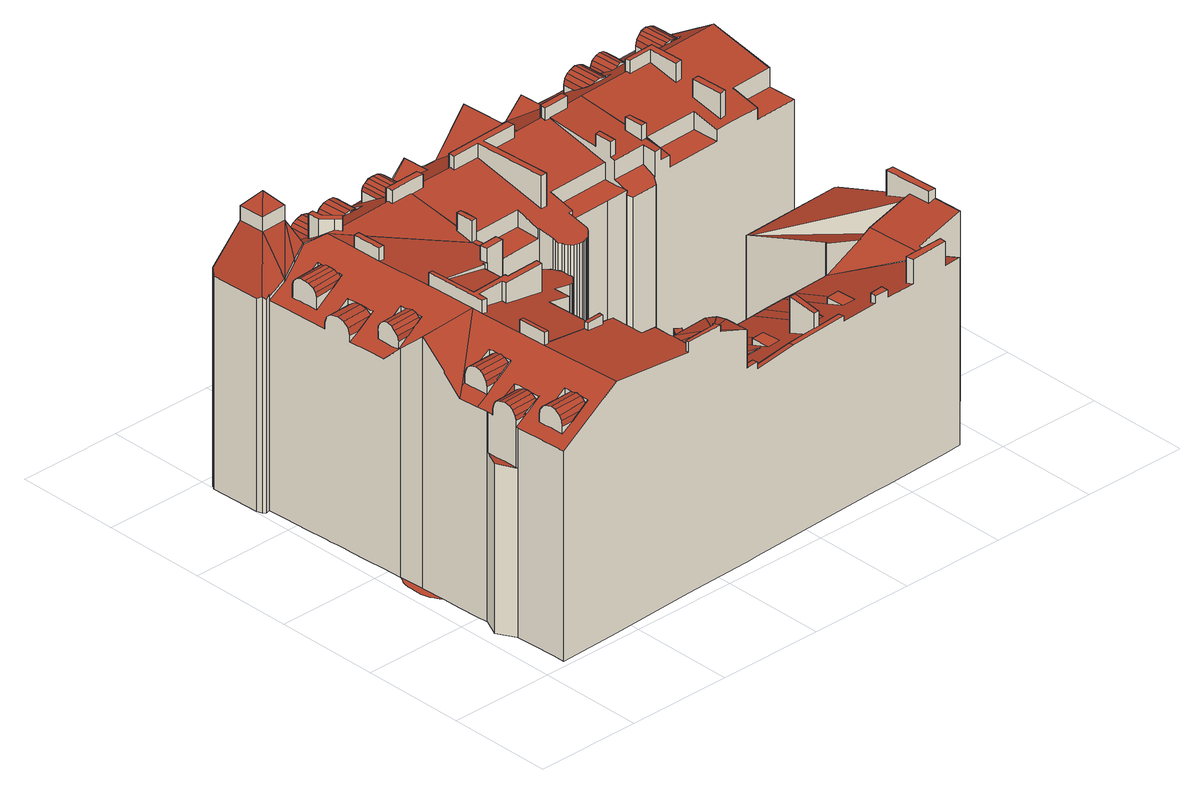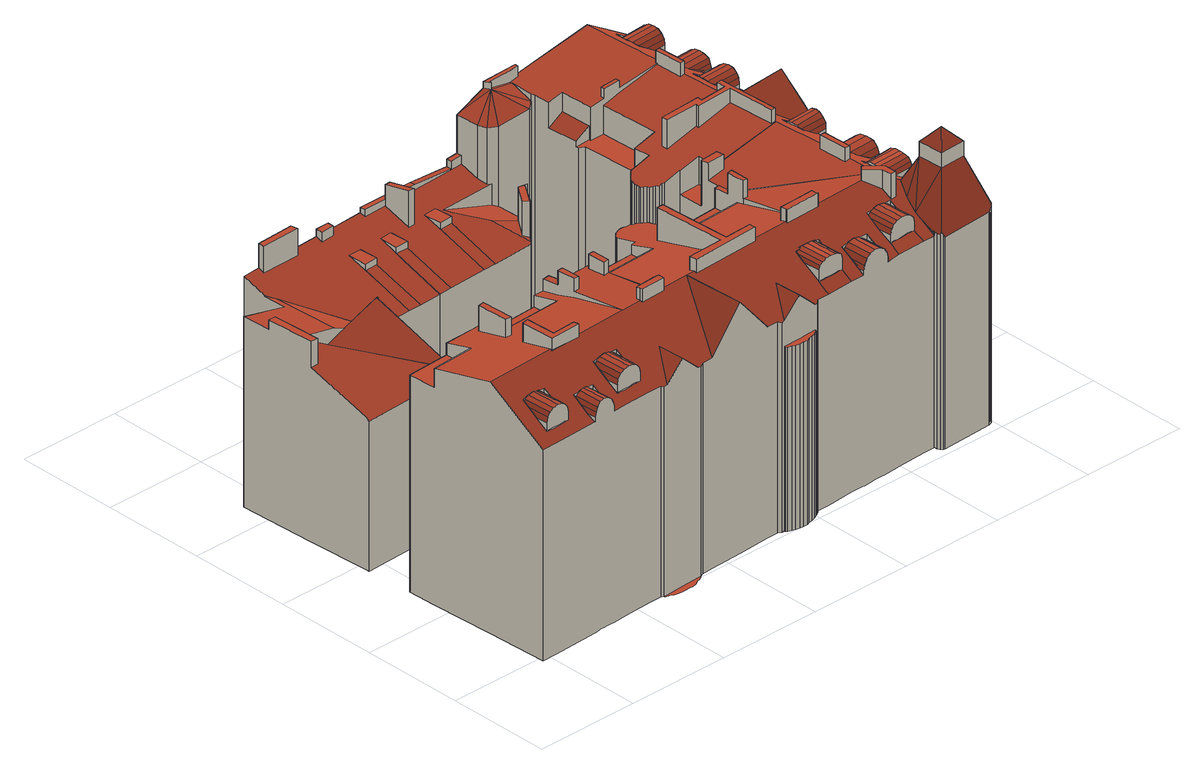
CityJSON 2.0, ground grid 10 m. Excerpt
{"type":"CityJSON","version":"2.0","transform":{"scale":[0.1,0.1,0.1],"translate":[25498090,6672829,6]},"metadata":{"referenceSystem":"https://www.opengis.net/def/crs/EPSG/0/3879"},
"CityObjects":{
"building1":{"type":"Building","attributes":{"dateOfConstruction":"1911-01-01","measuredHeight":27.9,"class":"Asuinkerrostalot","function":"Muut kerrostalot","usage":"Asuinrakennus","roofType":"2110;1000;3900;2100;3500;9993","storeysAboveGround":6},"address":[{"Country":"Finland","Locality":"Helsinki","ThoroughfareNumber":"7","ThoroughfareName":"Katajanokankatu","PostCode":"00160"}],"geometry":[{"type":"MultiSurface","lod":"2","boundaries":[[[0,1,2]],[[3,4,5]],[[6,7,8]],[[9,10,11]],[[12,13,14,15,16,17,18]],[[15,19,20,21,22,23,24,16]],[[25,26,27,28,14,13]],[[29,30,31,32,33,34,35,36,37,38,39,40,41,42,43]],[[44,45,46,47,48,49,50,51,52,53,54,55]],[[56,57,58,59,60]],[[61,62,57,56]],[[63,64,62,61]],[[65,66,64,63]],[[67,68,66,65]],[[69,70,71,68,67]],[[72,73,74,75,76]],[[11,10,77]],[[78,11,77]],[[79,80,81,82,74,73]],[[9,11,78]],[[28,83,14]],[[84,85,86,87,88,89,90,91,92,93,82,81]],[[94,95,96,97,98]],[[99,100,95,94]],[[101,102,103,100,99]],[[104,105,102,101]],[[106,107,105,104]],[[108,109,110,111,112]],[[113,114,115,107,106]],[[116,117,109,108]],[[118,119,117,116]],[[120,121,114,113]],[[122,123,124,121,120]],[[125,126,119,118]],[[127,128,126,125]],[[129,130,128,127]],[[131,132,130,129]],[[133,134,135,132,131]],[[136,137,138,139,140]],[[141,142,137,136]],[[143,144,145,142,141]],[[146,147,144,143]],[[148,149,147,146]],[[150,151,152,149,148]],[[153,154,151,150]],[[155,156,157,154,153]],[[158,83,28]],[[159,160,161,162,163]],[[164,165,160,159]],[[166,167,165,164]],[[168,169,170,167,166]],[[171,172,173,169,168]],[[174,175,172,171]],[[176,177,175,174]],[[178,179,180,177,176]],[[181,182,183,184,185]],[[186,187,182,181]],[[188,189,187,186]],[[190,191,192,189,188]],[[193,194,195,191,190]],[[196,197,194,193]],[[198,199,197,196]],[[200,201,202,199,198]],[[203,83,158]],[[204,205,206,207,208,209,20,19]],[[83,204,19]],[[210,211,204,83]],[[203,210,83]],[[212,213,214,215,216,217,218,219,220,221,222,223,224,225,226,227,228,229,230,231,232,233,234,235,236,237,5,4,238,239,240,241,242,243,244,245,246,247,248,6,8,249,250,251,252,253,254,255,256,257,258,259,260,261,262,263,264,265,266,267,268,269,270,271,272,273,274,275,276,277,278,279,204,211,210,203]],[[280,281,282,283,284,285,286]],[[287,288,289,290,291,219,218,292,213,212]],[[293,256,294,295,296]],[[297,298,299,300,301,302,303,304,305,306,307,308,309,212]],[[310,311,312,313]],[[277,314,315,316,317,318,319,320,263,262,278]],[[276,321,322,323,324]],[[325,326,327,328,329,330,331,332,333,334,335,336,337,338,339,340,341,342,343,344,345,346,347,348,349,350,351,352,353,354,355,356,357,358,359,360,361,362,363,364,365,366,367,368,369,301]],[[370,371,372,373,374,375,376,377,378,379,380,381,382]],[[322,383,384,323]],[[383,272,385,386,384]],[[387,388,389,390,391]],[[392,393,394,395,396,397,398,399,400,401,402,403,404,405,406,407,408,409,410]],[[385,411,412,386]],[[411,413,414,412]],[[413,268,415,416,414]],[[415,417,418,416]],[[417,419,264,420,418]],[[260,421,422,423,424]],[[422,293,296,423]],[[294,425,426,295]],[[427,428,429,430]],[[425,431,432,426]],[[431,252,433,434,432]],[[433,435,436,434]],[[437,438,439,440,441,442,443]],[[444,445,446,447,448,449]],[[435,450,8,7,436]],[[451,452,453,454,455,456,457,458,459]],[[460,461,462,463]],[[247,464,465,466,467,468,469,470,237,236,248]],[[246,471,472,473,474]],[[472,243,475,473]],[[476,477,478,479]],[[480,481,482,483,484]],[[308,307,485,486,309]],[[243,487,488,475]],[[489,490,491,492,493,494,495,496,497,498,499,500,501,502,503,504,505,506,507,508,509,510,511,512,513,514,515,516,517,518,519,520,227,226,521,522,523,524,525,526,223,222,527,290]],[[528,529,530,531,532]],[[487,533,534,488]],[[535,536,537,538,539,540]],[[533,541,542,534]],[[541,239,543,542]],[[544,545,546]],[[396,544,546]],[[395,547,544,396]],[[239,548,549,543]],[[548,3,5,550,549]],[[544,551,545]],[[552,553,554,555,556,557,558,559,560,561,562,563,564,565,566]],[[232,567,233]],[[568,569,551,544]],[[570,568,544]],[[571,572,573,570,544]],[[574,571,544]],[[575,576,577,578,579,580,581,582,583,584]],[[232,231,567]],[[585,586,587,588,589]],[[590,591,592,593,594,595,596]],[[597,598,599,600]],[[601,602,603]],[[604,605,606,607,608,609,610,611,612,613,614,615,616,617,618,619,620,621,622,623,1,0,624,625,626,627,628,629,630,631,632,633,598,597,634,635,636,637,638,639,640,641,642,643,644,594,593,592,645]],[[594,644,646,647,595]],[[648,649,650,651]],[[652,653,654,655]],[[227,656,228]],[[657,658,659,660,661,662,663,664,665]],[[641,638,637,642]],[[227,666,656]],[[640,639,667,668]],[[653,669,670,671,672,654]],[[673,674,675,676]],[[677,678,679,680,681,682,683]],[[684,685,686,687,688,689,690,691,692,693,694,695,696,697,698,699]],[[700,701,702,703,704]],[[705,706,707,708,709,710,711,661,712,713]],[[601,603,714]],[[635,633,632,636]],[[715,716,717,718]],[[630,627,626,631]],[[629,628,719,720]],[[721,722,723,724]],[[725,726,727,728]],[[729,730,731,732,733]],[[731,734,735,732]],[[734,736,737,738,735]],[[737,739,740,738]],[[739,741,742,740]],[[741,743,744,745,742]],[[744,746,747,745]],[[748,749,750,751,752,753,754,755]],[[746,756,757,758,747]],[[759,760,761,762,763,764,765,766,767]],[[768,769,762,625]],[[770,771,772,773]],[[774,775,776,777,778]],[[776,779,780,777]],[[779,781,782,783,780]],[[782,784,785,783]],[[786,787,788,789]],[[784,790,791,785]],[[790,792,793,794,791]],[[793,795,796,794]],[[795,797,798,799,796]],[[768,0,2,800,801,802,803,804,805,769]],[[806,807,808,809,810]],[[808,811,812,809]],[[813,814,815,816]],[[811,817,818,819,812]],[[818,820,821,819]],[[820,822,823,821]],[[822,824,825,826,823]],[[825,827,828,826]],[[827,829,830,831,828]],[[832,833,834,835,836]],[[837,838,839,840]],[[841,842,843,844]],[[845,846,847,848]],[[849,850,851]],[[852,18,17,853]],[[854,13,12,855]],[[855,12,18,852]],[[856,24,23,857]],[[857,23,22,858]],[[858,22,21,859]],[[860,28,27,861]],[[862,26,25,863]],[[863,25,13,854]],[[864,865,157,866]],[[138,867,868]],[[70,869,71]],[[58,870,59]],[[123,871,124]],[[96,872,873]],[[874,44,55,875]],[[876,60,59]],[[70,69,877]],[[36,73,72,37]],[[15,77,10,19,878]],[[14,78,77,15]],[[83,9,78,14]],[[879,98,97]],[[179,880,180]],[[161,881,162]],[[201,882,202]],[[183,883,184]],[[44,884,885,45]],[[886,887,888]],[[109,889,890]],[[891,112,111]],[[123,122,892]],[[134,133,885]],[[893,140,139]],[[156,155,894]],[[895,158,28,860]],[[93,163,162]],[[179,178,85]],[[19,10,9,83]],[[896,185,184]],[[201,200,897]],[[898,203,158,895]],[[899,209,208,900]],[[900,208,207,901]],[[279,206,205]],[[276,275,321]],[[419,265,264]],[[902,259,903]],[[450,249,904]],[[246,245,471]],[[905,235,234,844]],[[846,230,229,906]],[[212,203,898]],[[215,286,285,216]],[[216,285,284,217]],[[217,284,283,218]],[[218,283,282,292]],[[292,282,281,213]],[[213,281,280,214]],[[214,280,286,215]],[[290,289,489]],[[212,309,287]],[[448,304,303,449]],[[369,302,301]],[[297,313,312,298]],[[298,312,311,299]],[[299,311,310,300]],[[300,310,313,297]],[[276,324,277]],[[445,368,367,446]],[[907,366,365,908]],[[908,365,364,909]],[[909,364,363,910]],[[910,363,362,911]],[[911,362,361,912]],[[912,361,360,913]],[[913,360,359,914]],[[914,359,358,915]],[[915,358,357,916]],[[916,357,356,917]],[[917,356,355,918]],[[918,355,354,919]],[[919,354,353,920]],[[920,353,352,921]],[[921,352,351,922]],[[922,351,350,923]],[[923,350,349,924]],[[924,349,348,925]],[[925,348,347,926]],[[926,347,346,927]],[[927,346,345,928]],[[458,344,343,459]],[[459,343,342,451]],[[325,382,381,326]],[[326,381,380,327]],[[327,380,379,328]],[[328,379,378,329]],[[329,378,377,330]],[[330,377,376,331]],[[331,376,375,332]],[[332,375,374,333]],[[333,374,373,334]],[[334,373,372,335]],[[335,372,371,336]],[[337,391,390,338]],[[409,388,387,410]],[[410,387,391,337]],[[476,400,399,477]],[[840,398,397,546,837]],[[546,397,396]],[[263,420,264]],[[260,424,261]],[[404,429,428,405]],[[405,428,427,406]],[[406,427,430,407]],[[252,431,253]],[[220,443,442,221]],[[221,442,441,222]],[[222,441,440,527]],[[929,456,455,930]],[[305,463,462,306]],[[447,461,460,304,448]],[[304,460,463,305]],[[246,474,247]],[[453,479,478,454]],[[288,484,483,289]],[[486,481,480,309]],[[664,516,515,665]],[[665,515,514,657]],[[931,513,512,932]],[[932,512,511,933]],[[933,511,510,934]],[[934,510,509,935]],[[935,509,508,936]],[[936,508,507,937]],[[937,507,506,938]],[[938,506,505,939]],[[939,505,504,940]],[[940,504,503,941]],[[941,503,502,942]],[[942,502,501,943]],[[943,501,500,944]],[[944,500,499,945]],[[945,499,498,946]],[[946,498,497,947]],[[947,497,496,948]],[[948,496,495,949]],[[949,495,494,950]],[[950,494,493,951]],[[530,492,491,531]],[[531,491,490,532]],[[547,538,537,544]],[[544,537,536,574]],[[393,535,540,394]],[[837,546,545,838]],[[237,550,5]],[[842,566,565,952]],[[952,565,564,953]],[[953,564,563,954]],[[954,563,562,955]],[[955,562,561,956]],[[956,561,560,957]],[[957,560,559,958]],[[958,559,558,959]],[[959,558,557,960]],[[960,557,556,961]],[[961,556,555,848]],[[848,555,554,845]],[[841,552,566,842]],[[604,568,570,605]],[[224,584,583,225]],[[521,581,580,522]],[[522,580,579,523]],[[523,579,578,524]],[[524,578,577,525]],[[525,577,576,526]],[[962,596,589,588,963]],[[646,587,586,647]],[[647,586,585,595]],[[595,585,589,596]],[[591,645,592]],[[655,650,649,652]],[[661,660,712]],[[641,668,667,638]],[[964,965,966,967]],[[968,969,970,971]],[[972,973,730,974]],[[756,975,757]],[[774,976,775]],[[797,977,798]],[[806,978,807]],[[829,979,830]],[[612,671,670,613]],[[613,670,669,614]],[[610,676,675,611]],[[611,675,674,671,612]],[[671,674,673,672]],[[609,672,673,676,610]],[[980,683,682,981]],[[981,682,681,697]],[[697,681,680,698]],[[519,678,677,520]],[[520,677,683,980]],[[709,690,689,710]],[[710,689,688,711]],[[684,704,703,685]],[[685,703,702,686]],[[686,702,701,687]],[[982,708,707,983]],[[983,707,706,984]],[[984,706,705,849]],[[849,705,713,850]],[[635,600,599,633]],[[694,718,717,695]],[[692,716,715,693]],[[693,715,718,694]],[[815,985,986,816]],[[816,986,987,813]],[[722,988,989,723]],[[723,989,990,724]],[[724,990,991,721]],[[630,720,719,627]],[[616,728,727,617]],[[617,727,726,618]],[[615,725,728,616]],[[729,733,992]],[[993,755,754,994]],[[995,752,751,996]],[[996,751,750,997]],[[997,750,749,998]],[[999,758,757]],[[762,761,625]],[[1000,625,761,760,1001]],[[1001,760,759,1002]],[[620,773,772,621]],[[621,772,771,622]],[[619,770,773,620]],[[774,778,1003]],[[1004,789,788,1005]],[[1005,788,787,1006]],[[1006,787,786,1007]],[[1007,786,789,1004]],[[1008,799,798]],[[1009,801,800,1010]],[[806,810,1011]],[[1012,831,830]],[[1013,836,835,1014]],[[802,834,833,803]],[[1015,1016,1017,1018]],[[1010,1019,1020,1021,1022,1023,1024,1025,1026,1027,1028,1029,1030,1031,1032,1033,1034,1035,874,875,1036,1037,1038,1039,35,34,33,32,31,30,29,43,42,41,40,39,38,37,1040,1041,1042,1043,1044,1045,1046,1047,1048,1049,1050,862,863,854,855,852,853,1051,856,857,858,859,1052,899,900,901,1053,1054,1055,1056,1057,1058,1059,1060,1061,1062,1063,1064,1065,1066,905,844,843,842,952,953,954,955,956,957,958,959,960,961,848,847,846,906,1067,1068,1069,964,967,1070,1071,1072,1073,1074,1075,1076,1077,1078,1079,1080,1081,1082,1083,968,971,1084,1085,1086,1087,1088,1089,1090,1091,1092,1093,1094,1095,1096,1097,1098,1099,1100,1101,1102,1103,1104,1105,1106,1107,982,983,984,849,851,1108,931,932,933,934,935,936,937,938,939,940,941,942,943,944,945,946,947,948,949,950,951,1109,1110,1111,1112,1113,1114,907,908,909,910,911,912,913,914,915,916,917,918,919,920,921,922,923,924,925,926,927,928,1115,1116,929,930,1117,1118,840,839,838,1119,962,963,1120,1121,1122,1123,1124,1125,1126,1127,1001,1002,1128,1015,1018,1129,1130,1131,1009]],[[880,1132,1133,172,173,172,175,177,180]],[[160,165,167,170,167,1134,1135,881,161]],[[882,1136,1137,194,195,194,197,199,202]],[[182,187,189,192,189,1138,1139,883,183]],[[109,117,119,126,128,130,132,135,888,887,1140,1141,1142,126,1143,1144,1145,889,110]],[[107,115,1146,1147,1148,103,102,105]],[[1149,1150,1151,743,741,739,737,736]],[[1152,1153,1154,1155,1156,1157,1158,892,122,120,113,106,104,101,99,94,98,879]],[[149,152,1159,1160,145,144,147]],[[1161,1162,1163,1164,1165,1166,894,155,153,150,148,146,143,141,136,140,893]],[[92,91,90,89,88,87,86,85,178,176,174,171,168,166,164,159,163,93]],[[1167,1168,1169,1170,1171,1172,1173,897,200,198,196,193,190,188,186,181,185,896]],[[234,233,567,231,230,846,845,554,553,552,841,844]],[[408,407,430,429,404,403,402,452,451,342,341,340,339]],[[324,323,384,386,412,414,416,418,420,263,320,1174,1175,318,1176,1177,1178,314,277]],[[487,1179,541,1180,541,533,487,1181]],[[474,473,475,488,534,542,543,549,550,237,470,1182,1183,1184,1185,1186,1187,464,247]],[[643,642,637,636,632,1126,1125,1124,1123,1122]],[[229,228,656,666,965,964,1069,1068,1067,906]],[[966,714,603,602,969,968,1188,1189,1190,967]],[[753,752,995,1191,1192,994,754]],[[733,732,735,738,740,742,745,747,758,999,1193,1194,1195,1196,1197,1198,1199,1200,992]],[[1201,1202,1203,792,790,784,782,781]],[[970,1204,1205,1003,778,777,780,783,785,791,794,796,799,1008,1206,1207,1208,1097,1096,1095,1094,1093,1092,1091,1090,1089,1088,1087,1086,1085,1084,971]],[[1209,1210,1211,822,1212,822,820,818,1213]],[[810,809,812,819,821,823,826,828,831,1012,1214,1215,1216,1217,1218,1219,1220,1221,1011]],[[709,708,982,1107,1106,1105,1104,1103,1102,1101,1100,814,813,987,1222,1223,988,722,721,991,1224,691,690]],[[663,662,661,711,688,687,701,700,704,684,699,518,517,516,664]],[[1033,1032,1031,1030,1029,1028,1027,1026,1025,1024,1023,1022,1021,1020,623,622,771,770,619,618,726,725,615,614,669,653,652,649,648,572,571,574,536,535,393,392,1225]],[[207,206,279,278,262,261,424,423,296,295,426,432,434,436,7,6,248,236,235,905,1066,1065,1064,1063,1062,1061,1060,1059,1058,1057,1056,1055,1054,1053,901]],[[461,447,446,367,366,907,1114,1113,1112,1111,307,306,462]],[[344,458,457,456,929,1116,1115,928,345]],[[53,52,51,50,49,48,47,46,45,885,133,131,129,127,125,118,116,108,112,891,1226,54]],[[35,1039,1038,1037,1227,84,81,80,79,73,36]],[[1050,1049,1048,1047,1046,1045,1044,1043,1042,1041,1040,37,72,76,1228,877,69,67,65,63,61,56,60,876,1229,1230,861,27,26,862]],[[1230,1229,876,59,870,1231,1232,64,1233,1234,869,70,877,1228,76,75,74,325,301,300,297,212,898,895,860,861],[97,872,1235,100,103,1148,1147,1146,115,114,1236,871,123,892,1158,1157,1156,1155,1154,1153,1152,879],[139,867,1237,1238,145,1160,1159,152,1239,865,156,894,1166,1165,1164,1163,1162,1161,893]],[[1227,1226,891,111,889,1145,1144,1143,126,1142,1141,1140,887,134,885,884,1240,1241,1225,392,410,337,336,74,82,93,162,881,1135,1134,167,170,1242,173,172,1133,1132,880,179,85,84],[184,883,1139,1138,189,192,1243,195,194,1137,1136,882,201,897,1173,1172,1171,1170,1169,1168,1167,896]],[[398,840,1118,1117,930,455,454,478,477,399]],[[255,254,1244,431,425,294,256]],[[482,481,486,485,529,528,532,490,489,289,483]],[[1111,1110,1109,951,493,492,530,529,485,307]],[[520,980,981,697,696,1245,993,1192,1191,1246,1208,1207,1206,1008,798,977,1247,1248,792,1203,1202,1201,781,1249,1250,976,774,1003,1205,1204,970,969,602,601,714,966,965,666,227],[1200,1251,1252,1253,1254,1255,1193,999,757,975,1256,1257,743,1151,1150,1149,736,1258,1259,973,729,992],[1221,1260,1261,1262,1263,1264,1214,1012,830,979,1265,1266,824,1267,1210,1209,817,1268,1269,978,806,1011]],[[1190,1189,1188,968,1083,1082,1081,1080,1079,1078,1077,1076,1075,1074,1073,1072,1071,1070,967]],[[767,1270,1271,1272,1273,1013,1014,1274,1017,1016]],[[865,1239,152,151,154,157]],[[137,142,145,1238,1237,867,138]],[[869,1234,1233,64,66,68,71]],[[57,62,64,1232,1231,870,58]],[[871,1236,114,115,114,121,124]],[[95,100,103,100,1235,872,96]],[[1035,1034,1033,1225,1241,1240,884,44,874]],[[275,274,273,272,383,322,321]],[[267,266,265,419,417,415,268]],[[903,259,258,257,256,293,422,421]],[[251,250,249,450,435,433,252]],[[588,587,646,644,643,1122,1121,1120,963]],[[632,631,626,625,1000,1275,1276,1126]],[[651,650,655,654,672,609,608,607,606]],[[973,1259,1258,736,734,731,730]],[[1257,1256,975,756,746,744,743]],[[976,1250,1249,781,779,776,775]],[[1248,1247,977,797,795,793,792]],[[978,1269,1268,817,811,808,807]],[[1266,1265,979,829,827,825,824]],[[985,815,814,1100,1099,1098,1097,1208,1246]],[[716,692,691,1224,1277,1278,696,695,717]],[[834,802,801,1009,1131,1130,1129,1018,1017,1274,1014,835]],[[766,765,764,1272,1271,1270,767]],[[1128,1002,759,767,1016,1015]],[[769,805,804,1279,1273,1272,764,763,762]],[[1273,1279,803,833,832,836,1013]],[[624,0,768,625]],[[1245,998,749,748,755,993]],[[630,629,720,630,631]],[[628,627,626,627,719]],[[635,634,600,635,636]],[[598,633,632,633,599]],[[519,518,699,698,680,679,678]],[[641,640,668,641,642]],[[639,638,637,638,667]],[[851,850,713,712,660,659,658]],[[1020,1019,1010,800,2,1,623]],[[223,526,576,575,584,224]],[[582,581,521,226,225,583]],[[573,572,648,651,606,605,570]],[[569,568,604,645,591,590,551]],[[1119,551,590,596,962]],[[545,551,1119,838]],[[540,539,538,547,395,394]],[[931,1108,851,658,657,514,513]],[[309,308,309,480,484,288,287]],[[219,291,438,437,443,220]],[[291,290,1280,527,440,439,438]],[[1281,413,411,385]],[[401,400,476,479,453,452,402]],[[389,388,409,408,339,338,390]],[[74,336,371,370,382,325]],[[302,369,368,445,444,449,303]],[[238,4,3,548,239]],[[245,244,243,472,471]],[[195,1243,192,191]],[[173,1242,170,169]],[[55,54,1226,1227,1037,1036,875]],[[209,899,1052,859,21,20]],[[17,16,24,856,1051,853]],[[1276,1275,1000,1001,1127,1126]],[[1278,1277,1224,991,990,989,988,1223,1222,987,986,985,1246,1191,995,996,997,998,1245,696],[1005,1006,1007,1004]]],"semantics":{"surfaces":[{"type":"WallSurface"},{"type":"RoofSurface"},{"type":"GroundSurface"}],"values":[0,0,0,1,1,1,1,1,1,1,1,1,1,1,1,1,1,1,1,1,1,1,1,1,1,1,1,1,1,1,1,1,1,1,1,1,1,1,1,1,1,1,1,1,1,1,1,1,1,1,1,1,1,1,1,1,1,1,1,1,1,1,1,1,1,1,1,1,1,1,1,1,1,1,1,1,1,1,1,1,1,1,1,1,1,1,1,1,1,1,1,1,1,1,1,1,1,1,1,1,1,1,1,1,1,1,1,1,1,1,1,1,1,1,1,1,1,1,1,1,1,1,1,1,1,1,1,1,1,1,1,1,1,1,1,1,1,1,1,1,1,1,1,1,1,1,1,1,1,1,1,1,1,1,1,1,1,1,1,1,1,1,1,1,1,1,1,1,1,1,1,1,1,1,1,1,1,1,1,1,1,1,1,1,1,1,1,1,0,0,0,0,0,0,0,0,0,0,0,0,0,0,0,0,0,0,0,0,0,0,0,0,0,0,0,0,0,1,0,0,0,0,0,0,0,0,0,0,0,0,0,0,0,0,0,0,0,0,0,0,0,0,0,0,0,0,0,0,0,0,0,0,0,0,0,0,0,0,0,0,0,0,0,0,0,0,0,0,0,0,0,0,0,0,0,0,0,0,0,0,0,0,0,0,0,0,0,0,0,0,0,0,0,0,0,0,0,0,0,0,0,0,0,0,0,0,0,0,0,0,0,0,0,0,0,0,0,0,0,0,0,0,0,0,0,0,0,0,0,0,0,0,0,0,0,0,0,0,0,0,0,0,0,0,0,0,0,0,0,0,0,0,0,0,0,0,0,0,0,0,0,0,0,0,0,0,0,0,0,0,0,0,0,0,0,0,0,0,0,0,0,0,0,0,0,0,0,0,0,0,0,0,0,0,0,0,0,0,0,0,0,0,0,0,0,0,0,0,0,0,0,0,0,0,0,0,0,0,0,0,0,0,0,0,0,0,0,0,0,0,0,0,0,0,0,0,0,2,0,0,0,0,0,0,0,0,0,0,0,0,0,0,0,0,0,0,0,0,0,0,0,0,0,0,0,0,0,0,0,0,0,0,0,1,1,0,0,0,0,1,1,1,0,0,0,0,0,0,0,0,0,0,0,0,0,0,0,0,0,0,0,0,0,0,0,0,0,0,0,0,0,0,0,0,0,0,0,0,0,0,0,0,0,0,0,0,0,0,0,0,0,0,0,0,0,0,0,0,0,0,0,0,0,1,1]}}]}
},
"vertices":[
[474,51,173],[476,48,174],[476,48,173],[183,354,222],[183,354,228],[183,363,222],[142,389,204],[142,389,208],[142,383,208],[44,350,270],[43,375,270],[31,362,284],[2,338,206],[3,333,209],[19,349,256],[18,374,256],[2,389,212],[2,388,211],[0,386,206],[43,375,256],[59,392,210],[58,393,207],[56,393,205],[6,391,206],[3,390,209],[6,331,206],[10,332,209],[10,332,207],[27,332,216],[11,161,6],[11,157,6],[12,153,6],[13,149,6],[15,146,6],[17,142,6],[19,139,6],[18,163,6],[17,187,6],[15,183,6],[13,180,6],[12,176,6],[11,172,6],[11,169,6],[11,165,6],[22,57,165],[22,59,165],[22,60,165],[22,63,165],[22,67,165],[22,72,165],[21,77,165],[21,82,165],[21,84,165],[21,85,165],[21,91,165],[13,74,166],[13,269,215],[39,270,215],[39,272,209],[22,271,209],[13,271,209],[13,264,219],[40,265,219],[14,257,220],[40,258,220],[14,250,219],[40,251,219],[14,245,215],[40,246,215],[14,243,209],[23,243,209],[41,244,209],[17,187,221],[18,163,242],[77,167,242],[25,200,209],[16,206,203],[18,374,270],[19,349,270],[19,139,220],[19,139,219],[19,121,203],[27,127,208],[44,350,256],[20,102,203],[31,102,210],[31,103,210],[31,106,210],[31,110,210],[31,115,210],[30,120,210],[30,124,210],[30,126,210],[30,127,210],[20,315,225],[50,317,225],[50,318,221],[39,317,221],[20,316,221],[20,312,228],[50,314,228],[21,308,230],[50,309,230],[50,312,228],[21,303,230],[50,304,230],[21,298,230],[50,299,230],[21,84,213],[47,86,213],[47,87,209],[30,86,209],[21,85,209],[21,293,228],[51,295,228],[50,296,228],[21,82,217],[48,83,217],[21,77,219],[48,78,219],[21,290,225],[51,292,225],[21,289,221],[40,290,221],[51,291,221],[22,72,220],[48,73,220],[22,67,219],[48,68,219],[22,63,217],[48,64,217],[22,60,213],[48,61,213],[22,59,209],[31,59,209],[49,60,209],[26,223,222],[53,224,222],[53,225,217],[36,224,217],[26,223,217],[26,220,226],[53,221,226],[26,216,229],[53,218,229],[53,218,228],[26,212,230],[54,213,230],[26,207,229],[54,209,229],[26,204,226],[54,205,226],[54,208,228],[27,201,222],[54,202,222],[27,200,217],[37,201,217],[54,202,217],[41,336,226],[30,126,222],[58,127,222],[58,128,217],[40,128,217],[30,127,217],[30,124,226],[59,125,226],[30,120,229],[59,121,229],[31,115,230],[59,116,230],[59,119,229],[31,110,229],[59,111,229],[59,113,229],[31,106,226],[59,107,226],[31,103,222],[59,105,222],[31,102,217],[41,103,217],[59,104,217],[33,43,222],[62,44,222],[62,45,217],[44,44,217],[33,44,217],[33,40,226],[62,41,226],[33,36,229],[62,37,229],[34,31,230],[63,32,230],[62,35,229],[34,26,229],[63,27,229],[63,29,229],[34,21,226],[63,23,226],[34,19,222],[63,20,222],[34,18,217],[45,18,217],[63,19,217],[55,340,234],[62,365,218],[62,366,217],[61,386,207],[61,385,209],[61,389,208],[60,391,208],[60,353,226],[61,359,222],[70,328,242],[78,328,242],[69,337,236],[69,349,228],[74,349,228],[75,340,234],[87,328,242],[139,330,242],[138,332,241],[173,333,241],[173,332,242],[210,333,242],[210,335,241],[277,338,241],[277,336,242],[286,336,242],[251,393,204],[240,393,204],[237,395,203],[234,394,203],[218,368,220],[199,393,203],[196,393,203],[194,391,204],[182,391,204],[182,380,211],[182,353,228],[179,353,228],[175,353,228],[170,353,228],[165,353,228],[161,353,228],[158,353,228],[157,353,228],[157,362,222],[156,379,211],[155,389,204],[143,365,220],[142,365,220],[139,364,220],[136,364,220],[135,364,220],[129,364,220],[124,364,220],[123,364,220],[119,364,220],[116,364,220],[115,364,220],[114,382,208],[114,388,204],[101,387,205],[101,377,211],[102,364,219],[102,350,228],[101,350,228],[98,350,228],[96,350,228],[94,350,228],[89,350,228],[83,350,228],[81,350,228],[79,350,228],[76,349,228],[75,349,228],[74,363,219],[74,376,211],[73,386,205],[61,386,205],[69,337,252],[78,328,252],[83,324,252],[87,328,252],[75,340,252],[74,349,252],[69,349,252],[159,254,228],[159,272,232],[163,272,232],[161,327,241],[139,326,241],[83,324,241],[119,364,218],[124,364,221],[123,388,221],[118,388,218],[71,298,242],[76,298,241],[77,270,241],[72,270,242],[75,217,242],[140,220,232],[140,222,232],[144,221,231],[143,228,231],[161,229,229],[161,241,229],[160,241,229],[159,254,229],[72,270,254],[77,270,254],[76,298,254],[71,298,254],[75,376,211],[78,376,211],[82,376,211],[88,377,211],[93,377,211],[97,377,211],[100,377,211],[75,349,219],[76,349,224],[75,376,224],[74,376,219],[75,216,242],[79,216,241],[81,170,241],[117,172,234],[117,169,234],[150,170,227],[150,164,227],[109,162,235],[109,167,235],[82,165,241],[82,156,241],[77,156,242],[79,115,242],[83,115,241],[84,89,241],[126,89,233],[143,90,229],[144,90,229],[142,147,229],[165,148,224],[164,164,224],[182,165,220],[184,165,220],[186,166,219],[188,168,219],[190,170,218],[192,172,218],[193,174,218],[194,176,218],[194,179,217],[194,181,217],[194,184,217],[194,186,217],[193,188,218],[191,190,218],[190,192,218],[188,194,219],[186,195,219],[184,197,219],[181,197,220],[179,198,220],[162,197,224],[162,198,224],[141,197,228],[140,220,228],[77,167,254],[77,156,254],[82,156,254],[82,165,254],[109,167,254],[109,162,254],[150,164,254],[150,170,254],[117,169,254],[117,172,254],[81,170,254],[79,216,254],[75,216,254],[79,350,227],[78,376,227],[83,350,229],[82,376,229],[80,87,254],[84,87,254],[84,89,254],[83,115,254],[79,115,254],[84,8,242],[167,12,232],[167,15,232],[177,16,231],[176,18,231],[176,40,231],[175,43,231],[175,59,231],[159,58,233],[158,88,233],[158,90,233],[144,90,235],[143,90,235],[143,86,235],[126,85,237],[126,89,237],[84,89,242],[84,87,242],[80,87,242],[89,350,230],[88,377,230],[94,350,229],[93,377,229],[98,350,227],[97,377,227],[101,350,224],[100,377,224],[102,350,219],[101,377,219],[115,364,208],[116,364,213],[115,388,213],[114,388,208],[129,364,222],[128,388,222],[126,85,244],[143,86,244],[143,90,244],[126,89,244],[135,364,221],[134,389,221],[139,364,218],[138,389,218],[142,365,213],[141,389,213],[139,330,254],[139,326,254],[161,327,254],[174,327,254],[173,332,254],[173,333,254],[138,332,254],[140,220,202],[141,197,202],[162,198,202],[162,222,202],[144,221,202],[140,222,202],[143,365,208],[144,90,202],[158,90,202],[158,88,202],[173,89,202],[173,91,202],[168,94,202],[168,95,202],[165,148,202],[142,147,202],[144,221,245],[162,222,245],[161,229,245],[143,228,245],[157,379,211],[160,379,211],[164,380,211],[169,380,211],[174,380,211],[178,380,211],[181,380,211],[157,353,222],[158,353,226],[157,379,226],[156,379,222],[160,379,228],[159,58,215],[175,59,207],[173,89,207],[158,88,215],[159,254,249],[164,255,249],[164,266,249],[163,272,249],[159,272,249],[165,241,229],[164,255,229],[165,353,230],[164,380,230],[163,272,227],[164,266,226],[222,268,226],[222,244,219],[223,244,219],[224,229,216],[224,226,215],[225,224,214],[227,222,214],[228,220,213],[230,218,213],[232,217,212],[234,215,212],[237,215,212],[239,214,212],[242,214,212],[244,214,212],[247,215,212],[249,216,212],[251,217,212],[253,219,213],[255,221,213],[256,223,214],[257,225,214],[256,245,219],[261,246,219],[260,270,226],[322,272,226],[322,283,228],[319,333,241],[314,333,241],[314,337,242],[278,331,241],[243,330,241],[246,260,223],[240,260,223],[237,330,241],[210,329,241],[174,327,241],[164,255,210],[165,241,210],[222,244,210],[222,268,210],[164,266,210],[170,353,230],[169,380,230],[167,12,242],[203,13,242],[200,19,242],[199,17,242],[177,16,242],[167,15,242],[175,353,230],[174,380,230],[178,380,228],[200,19,236],[185,48,224],[176,40,224],[199,17,236],[182,353,226],[181,380,226],[182,380,222],[221,50,224],[199,393,179],[217,394,179],[234,394,179],[234,396,179],[233,397,179],[229,398,179],[226,399,179],[222,400,179],[218,400,179],[214,400,179],[211,399,179],[207,398,179],[203,397,179],[200,395,179],[199,395,179],[217,394,220],[229,45,224],[226,47,224],[232,37,224],[231,14,225],[233,14,224],[233,19,224],[203,13,236],[210,333,254],[210,329,254],[237,330,254],[240,260,254],[246,260,254],[243,330,254],[278,331,254],[277,336,254],[277,338,254],[210,335,254],[228,80,184],[241,98,184],[236,102,184],[223,82,184],[220,82,184],[221,50,149],[226,47,151],[281,49,171],[274,55,168],[253,75,161],[228,80,152],[220,82,149],[336,46,172],[348,47,172],[348,65,172],[335,65,172],[351,373,220],[368,400,203],[350,399,220],[229,45,171],[232,37,174],[233,19,180],[245,20,180],[286,22,180],[315,23,180],[313,49,171],[319,49,171],[320,23,180],[343,24,180],[344,19,182],[381,21,182],[381,27,180],[394,28,180],[394,21,182],[423,22,182],[422,29,180],[460,30,180],[460,24,182],[477,25,182],[470,56,171],[418,117,149],[381,115,149],[383,67,166],[384,48,172],[371,48,172],[370,66,166],[368,115,149],[346,114,149],[348,65,166],[336,47,172],[335,65,166],[333,113,149],[295,111,149],[297,63,166],[298,45,172],[285,44,172],[284,62,166],[282,111,149],[242,109,149],[240,107,150],[226,47,171],[236,102,150],[241,98,152],[233,14,188],[245,15,188],[245,20,188],[233,19,188],[245,15,181],[287,17,185],[286,22,185],[245,20,181],[283,395,242],[261,246,210],[301,247,210],[322,248,210],[323,248,210],[323,252,210],[322,261,210],[322,266,210],[322,272,210],[260,270,210],[315,396,204],[297,63,172],[284,62,172],[344,19,187],[343,24,187],[320,23,186],[315,23,186],[315,23,200],[320,23,200],[319,49,205],[313,49,205],[314,337,253],[314,333,253],[319,333,253],[339,334,253],[339,338,253],[338,340,253],[314,339,253],[322,283,236],[327,284,236],[327,266,234],[322,266,234],[322,261,233],[354,262,233],[355,249,232],[362,250,232],[362,267,234],[357,267,234],[356,285,236],[361,285,236],[359,339,242],[339,338,242],[339,334,242],[319,333,242],[322,272,248],[322,266,248],[327,266,248],[327,284,248],[322,283,248],[322,247,207],[325,243,205],[351,244,205],[354,249,208],[355,249,208],[354,262,215],[322,261,215],[323,248,208],[322,248,208],[332,398,203],[357,267,248],[362,267,248],[361,285,248],[356,285,248],[383,67,172],[370,66,172],[372,250,210],[426,252,210],[425,278,210],[371,276,210],[381,21,189],[394,21,189],[394,28,189],[381,27,189],[387,378,218],[388,362,218],[389,362,223],[388,389,223],[387,389,218],[392,362,227],[391,389,227],[394,362,228],[396,362,229],[395,389,229],[401,362,230],[400,390,230],[406,362,229],[405,390,229],[408,362,228],[410,362,227],[409,390,227],[413,363,223],[412,390,223],[411,341,253],[412,338,253],[435,339,253],[436,310,253],[442,311,253],[441,342,253],[441,344,253],[411,343,253],[414,363,218],[414,379,218],[413,390,218],[419,118,179],[418,118,179],[418,117,179],[455,118,166],[467,119,162],[506,121,149],[491,134,149],[489,136,149],[415,202,149],[470,56,172],[467,119,172],[423,22,205],[460,24,205],[460,30,205],[422,29,205],[427,393,209],[428,377,209],[429,377,213],[428,401,213],[427,401,209],[431,377,217],[430,401,217],[434,377,219],[435,377,220],[434,401,220],[439,378,221],[438,401,221],[437,260,247],[443,261,247],[442,291,247],[436,291,247],[443,378,220],[442,401,220],[445,378,219],[447,378,217],[446,402,217],[449,378,213],[448,402,213],[450,378,209],[450,394,209],[449,402,209],[475,70,173],[522,72,185],[521,100,185],[514,100,183],[513,121,183],[506,121,181],[469,381,218],[470,365,218],[471,365,223],[470,392,223],[469,392,218],[474,365,227],[473,392,227],[472,254,210],[514,256,210],[513,283,210],[471,281,210],[476,365,228],[478,365,229],[476,393,229],[482,365,230],[481,393,230],[487,365,229],[486,393,229],[489,365,228],[491,365,227],[490,393,227],[493,366,223],[492,393,223],[494,366,218],[494,382,218],[493,393,218],[513,121,194],[514,100,194],[521,100,194],[519,147,194],[512,147,194],[176,40,6],[185,48,6],[180,48,6],[175,43,6],[199,393,6],[199,395,6],[197,393,6],[196,393,6],[234,394,6],[237,395,6],[236,395,6],[234,396,6],[322,247,6],[322,248,6],[301,247,6],[0,386,6],[2,388,6],[3,333,6],[2,338,6],[3,390,6],[6,391,6],[56,393,6],[58,393,6],[27,332,214],[10,332,203],[10,332,6],[6,331,6],[37,201,214],[54,202,228],[54,202,214],[53,225,228],[36,224,215],[41,244,220],[39,272,220],[51,291,228],[50,318,228],[39,317,222],[22,57,6],[13,74,6],[13,271,203],[14,243,203],[43,375,253],[20,316,209],[59,104,229],[58,128,229],[63,19,229],[62,45,229],[22,57,203],[22,59,203],[31,59,211],[49,60,220],[49,60,211],[47,87,220],[30,86,211],[21,85,203],[21,289,209],[26,223,210],[27,200,210],[41,336,223],[33,44,210],[34,18,210],[55,340,233],[60,391,6],[61,389,6],[61,385,6],[114,382,209],[115,364,209],[142,383,209],[194,391,6],[240,393,6],[162,197,6],[179,198,6],[181,197,6],[184,197,6],[186,195,6],[188,194,6],[190,192,6],[191,190,6],[193,188,6],[194,186,6],[194,184,6],[194,181,6],[194,179,6],[194,176,6],[193,174,6],[192,172,6],[190,170,6],[188,168,6],[186,166,6],[184,165,6],[182,165,6],[164,164,6],[168,94,6],[173,91,6],[256,245,6],[257,225,6],[256,223,6],[255,221,6],[253,219,6],[251,217,6],[249,216,6],[247,215,6],[244,214,6],[242,214,6],[239,214,6],[237,215,6],[234,215,6],[232,217,6],[230,218,6],[228,220,6],[227,222,6],[225,224,6],[224,226,6],[224,229,6],[223,244,6],[200,395,6],[203,397,6],[207,398,6],[211,399,6],[214,400,6],[218,400,6],[222,400,6],[226,399,6],[229,398,6],[233,397,6],[220,82,6],[223,82,6],[326,397,6],[326,397,204],[329,398,203],[329,398,6],[372,400,6],[372,400,203],[374,399,204],[374,399,6],[387,378,217],[388,362,228],[388,362,217],[414,363,228],[428,377,219],[450,378,219],[470,365,228],[494,366,228],[314,339,241],[338,340,241],[354,249,6],[351,244,6],[325,243,6],[513,283,228],[471,281,228],[472,254,221],[426,252,221],[425,278,227],[371,276,227],[372,250,221],[387,389,210],[411,343,241],[441,344,242],[442,311,235],[436,310,235],[435,339,241],[412,338,241],[413,390,210],[418,117,6],[418,118,6],[419,118,6],[427,401,204],[436,291,230],[442,291,230],[443,261,223],[437,260,223],[449,402,204],[522,72,6],[475,70,6],[469,392,210],[493,393,210],[512,147,170],[519,147,170],[415,207,6],[415,207,147],[516,211,147],[516,211,6],[476,48,6],[477,25,6],[460,24,6],[423,22,6],[394,21,6],[381,21,6],[344,19,6],[287,17,6],[245,15,6],[233,14,6],[231,14,6],[203,13,6],[167,12,6],[84,8,6],[24,6,6],[24,17,6],[23,43,6],[21,91,6],[21,92,6],[20,102,6],[19,121,6],[16,206,6],[15,223,6],[14,243,6],[14,245,6],[14,250,6],[14,257,6],[13,264,6],[13,269,6],[13,271,6],[12,289,6],[11,316,6],[2,389,6],[59,392,6],[61,386,6],[73,386,6],[101,387,6],[114,388,6],[115,388,6],[118,388,6],[123,388,6],[128,388,6],[134,389,6],[138,389,6],[141,389,6],[142,389,6],[155,389,6],[182,391,6],[251,393,6],[283,395,6],[315,396,6],[330,399,6],[332,400,6],[333,401,6],[337,402,6],[340,404,6],[344,405,6],[348,405,6],[352,405,6],[356,405,6],[360,405,6],[364,404,6],[367,402,6],[368,402,6],[371,401,6],[386,399,6],[413,400,6],[427,401,6],[428,401,6],[430,401,6],[434,401,6],[438,401,6],[442,401,6],[446,402,6],[448,402,6],[449,402,6],[469,403,6],[493,404,6],[508,404,6],[510,345,6],[513,283,6],[514,256,6],[472,254,6],[444,253,6],[438,253,6],[426,252,6],[372,250,6],[362,250,6],[355,249,6],[261,246,6],[222,244,6],[165,241,6],[161,241,6],[161,229,6],[162,222,6],[162,198,6],[165,148,6],[168,95,6],[173,89,6],[175,59,6],[221,50,6],[236,102,6],[240,107,6],[242,109,6],[282,111,6],[295,111,6],[333,113,6],[346,114,6],[381,116,6],[415,202,6],[516,207,6],[519,147,6],[521,100,6],[59,105,229],[59,107,229],[59,125,229],[58,127,229],[63,20,229],[63,23,229],[62,41,229],[62,44,229],[48,61,220],[48,64,220],[48,68,220],[48,78,220],[48,83,220],[47,86,220],[50,299,228],[50,304,228],[50,309,228],[396,362,228],[401,362,228],[406,362,228],[20,315,209],[20,312,209],[21,308,209],[21,303,209],[21,298,209],[21,293,209],[21,290,209],[54,209,228],[54,213,228],[26,220,210],[26,216,210],[26,212,210],[26,207,210],[26,204,210],[27,201,210],[33,43,210],[33,40,210],[33,36,210],[34,31,210],[34,26,210],[34,21,210],[34,19,210],[100,377,212],[97,377,212],[88,377,212],[82,376,212],[78,376,212],[170,353,229],[179,353,230],[161,353,229],[181,380,212],[178,380,212],[174,380,212],[169,380,212],[164,380,212],[160,379,212],[368,400,6],[350,399,6],[332,398,6],[441,342,242],[441,344,241],[412,390,210],[412,390,211],[409,390,211],[405,390,211],[400,390,211],[395,389,211],[391,389,211],[388,389,210],[435,377,219],[439,378,219],[443,378,219],[386,399,204],[413,400,204],[469,403,204],[493,404,204],[508,404,204],[478,365,228],[482,365,228],[482,365,229],[489,365,229],[476,365,229],[492,393,210],[492,393,211],[490,393,211],[486,393,211],[481,393,211],[476,393,211],[473,392,211],[470,392,210],[444,253,221],[438,253,221],[362,250,221],[24,6,203],[21,91,203],[21,92,203],[15,223,203],[12,289,203],[11,316,203],[39,270,220],[40,265,220],[40,251,220],[40,246,220],[50,317,228],[51,292,228],[53,224,228],[53,221,228],[54,205,228],[23,43,203],[24,17,203],[59,116,229],[63,32,229],[129,364,221],[411,341,242],[510,345,242],[449,378,219],[447,378,219],[431,377,219],[429,377,219],[391,389,210],[395,389,210],[400,390,210],[405,390,210],[409,390,210],[413,363,228],[410,362,228],[392,362,228],[389,362,228],[473,392,210],[476,393,210],[481,393,210],[486,393,210],[490,393,210],[493,366,228],[491,365,228],[487,365,228],[474,365,228],[471,365,228],[489,136,173],[491,134,174],[506,121,179],[513,121,179],[516,207,149],[381,115,6],[368,115,6],[362,267,225],[361,285,230],[513,121,182],[161,327,240],[89,350,229]
]}
